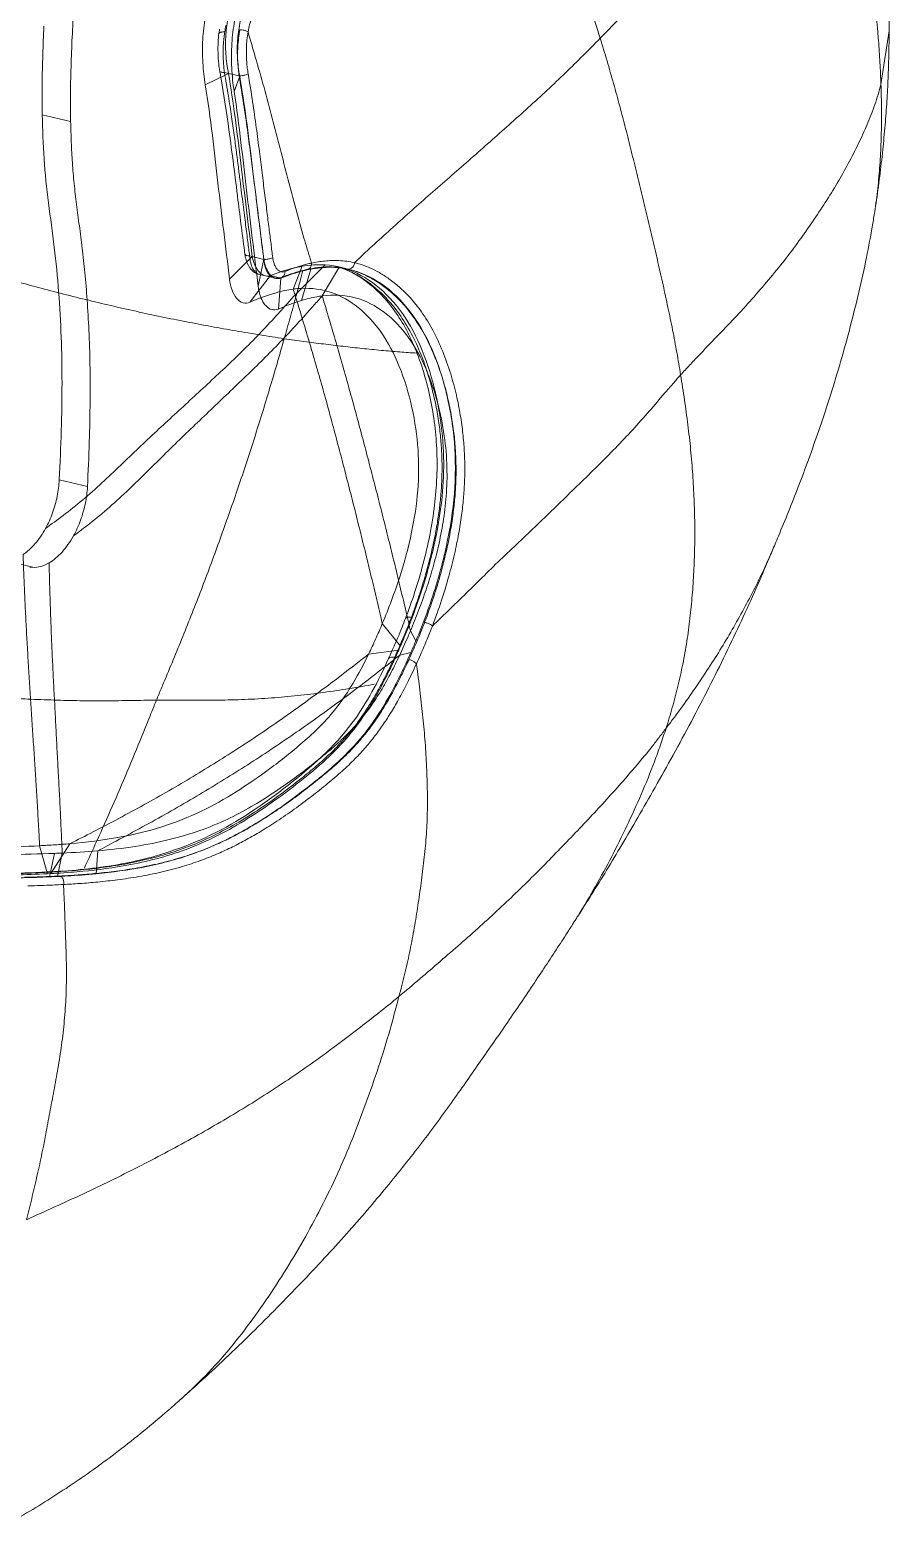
# Model space of a CAD drawing. Header units: inches. Extents: x 143011 to 144494, y -46023 to -44974.
# Drawn here: x 144091.65 to 144118.45, y -45946.01 to -45899.42 of the extents above; entities that cross this region are included whole.
import ezdxf

# ---------------------------------------------------------------- set-up
doc = ezdxf.new("R2010")
doc.units = ezdxf.units.IN
doc.header["$LTSCALE"] = 2
doc.header["$MEASUREMENT"] = 0
doc.layers.add('PRODUCT', color=1, linetype='CONTINUOUS', lineweight=15)

msp = doc.modelspace()

# ---------------------------------------------------------------- linework, layer by layer
at = {"layer": 'PRODUCT', "linetype": 'ByBlock'}
for p, q in [((144097.544, -45899.534), (144097.544, -45899.534)), ((144118.446, -45899.448), (144118.192, -45901.126)), ((144118.446, -45899.447), (144118.446, -45899.448)), ((144097.12, -45901.129), (144097.843, -45900.775)), ((144097.572, -45900.709), (144097.572, -45900.709)), ((144097.718, -45900.745), (144098.174, -45900.854)), ((144098.019, -45901.343), (144098.193, -45900.858)), ((144098.174, -45900.854), (144098.193, -45900.858)), ((144092.036, -45902.065), (144092.919, -45902.276)), ((144117.985, -45905.178), (144117.984, -45905.184)), ((144097.877, -45907.196), (144098.584, -45906.486)), ((144098.354, -45906.417), (144098.354, -45906.417)), ((144098.502, -45906.467), (144098.947, -45906.573)), ((144098.768, -45907.408), (144098.942, -45906.572)), ((144098.507, -45907.91), (144099.151, -45907.079)), ((144098.805, -45907.044), (144099.266, -45907.153)), ((144099.151, -45907.079), (144099.476, -45907.156)), ((144099.859, -45907.501), (144100.142, -45906.79)), ((144100.115, -45907.478), (144100.862, -45906.748)), ((144100.125, -45907.854), (144100.415, -45906.877)), ((144100.307, -45906.884), (144100.306, -45906.884)), ((144100.766, -45907.714), (144101.285, -45906.834)), ((144101.305, -45906.814), (144101.559, -45906.875)), ((144101.571, -45906.877), (144101.559, -45906.875)), ((144101.571, -45906.877), (144101.632, -45906.892)), ((144099.266, -45907.153), (144099.322, -45907.167)), ((144099.399, -45908.123), (144099.476, -45907.156)), ((144093.444, -45913.656), (144092.565, -45913.446)), ((144114.893, -45915.448), (144114.892, -45915.451)), ((144091.742, -45916.175), (144090.856, -45915.964)), ((144103.364, -45917.768), (144103.364, -45917.768)), ((144102.641, -45917.93), (144103.206, -45918.633)), ((144103.518, -45918.157), (144103.686, -45918.47)), ((144102.214, -45918.882), (144103.152, -45918.757)), ((144102.836, -45919.019), (144102.836, -45919.019)), ((144103.183, -45918.913), (144103.529, -45918.834)), ((144092.896, -45924.792), (144092.3, -45925.724)), ((144091.953, -45924.856), (144092.198, -45925.729)), ((144092.417, -45925.094), (144092.262, -45925.825)), ((144092.657, -45925.084), (144092.514, -45925.814)), ((144093.765, -45925.013), (144093.714, -45925.729)), ((144092.3, -45925.724), (144092.198, -45925.729)), ((144092.2, -45925.674), (144092.2, -45925.674)), ((144092.257, -45925.681), (144092.2, -45925.674)), ((144108.548, -45927.349), (144108.547, -45927.352)), ((144096.308, -45942.155), (144096.301, -45942.161))]:
    msp.add_line(p, q, dxfattribs=at)
for points, start_tangent, end_tangent in [([(144117.172, -45887.112), (144117.251, -45887.503), (144117.415, -45888.359), (144117.566, -45889.21), (144117.71, -45890.07), (144117.841, -45890.916), (144117.96, -45891.754), (144118.064, -45892.58), (144118.153, -45893.382), (144118.227, -45894.152), (144118.287, -45894.897), (144118.333, -45895.606), (144118.37, -45896.283), (144118.4, -45896.945), (144118.423, -45897.585), (144118.44, -45898.205), (144118.448, -45898.817), (144118.447, -45899.381), (144118.446, -45899.448)], (0.197117, -0.98038), (-0.005403, -0.999985)), ([(144092.978, -45899.419), (144093.035, -45898.404), (144093.1, -45897.392), (144093.174, -45896.399), (144093.266, -45895.44), (144093.375, -45894.526), (144093.497, -45893.664), (144093.636, -45892.853), (144093.807, -45892.104), (144094.029, -45891.418), (144094.305, -45890.797), (144094.625, -45890.245), (144094.974, -45889.767), (144095.349, -45889.37)], (0.049726, 0.998763), (0.738952, 0.673758)), ([(144116.645, -45890.586), (144116.335, -45891.225), (144115.979, -45891.861), (144115.593, -45892.488), (144115.178, -45893.111), (144114.733, -45893.732), (144114.261, -45894.347), (144113.769, -45894.956), (144113.261, -45895.562), (144112.739, -45896.162), (144112.204, -45896.756), (144111.659, -45897.341), (144111.112, -45897.921), (144110.565, -45898.502), (144110.007, -45899.09), (144109.437, -45899.681)], (-0.404083, -0.914722), (-0.697907, -0.716188)), ([(144116.645, -45890.586), (144116.808, -45891.303), (144116.963, -45892.016), (144117.114, -45892.723), (144117.26, -45893.432), (144117.399, -45894.142), (144117.528, -45894.853), (144117.644, -45895.561), (144117.747, -45896.266), (144117.838, -45896.966), (144117.919, -45897.662), (144117.993, -45898.357), (144118.06, -45899.052), (144118.095, -45899.476)], (0.229931, -0.973207), (0.078821, -0.996889)), ([(144109.437, -45899.681), (144109.123, -45898.694), (144108.793, -45897.706), (144108.447, -45896.719), (144108.09, -45895.737), (144107.727, -45894.759), (144107.399, -45893.882)], (-0.297574, 0.954699), (-0.351012, 0.936371)), ([(144097.12, -45901.129), (144097.044, -45900.447), (144097.041, -45899.718), (144097.117, -45899.021), (144097.245, -45898.427)], (-0.15907, 0.987267), (0.270606, 0.96269)), ([(144098.183, -45898.53), (144098.034, -45899.138), (144097.948, -45899.843), (144097.945, -45900.599), (144098.019, -45901.343)], (-0.299466, -0.954107), (0.152712, -0.988271)), ([(144098.453, -45899.485), (144098.502, -45899.254), (144098.573, -45899.02), (144098.672, -45898.791), (144098.805, -45898.584), (144098.975, -45898.426)], (0.171013, 0.985269), (0.83484, 0.550492)), ([(144097.838, -45899.011), (144097.76, -45899.565), (144097.761, -45900.17), (144097.843, -45900.775)], (-0.217183, -0.976131), (0.199977, -0.979801)), ([(144098.193, -45900.858), (144098.124, -45900.278), (144098.13, -45899.692), (144098.212, -45899.151)], (-0.181745, 0.983346), (0.224297, 0.974521)), ([(144092.036, -45902.065), (144092.031, -45901.114), (144092.051, -45900.192), (144092.084, -45899.308)], (-0.027073, 0.999633), (0.044114, 0.999027)), ([(144092.919, -45902.276), (144092.915, -45901.285), (144092.939, -45900.329), (144092.978, -45899.419)], (-0.028291, 0.9996), (0.049728, 0.998763)), ([(144097.52, -45899.796), (144097.544, -45899.534)], (0.055963, 0.998433), (0.124655, 0.9922)), ([(144097.544, -45899.534), (144097.564, -45899.4)], (0.125031, 0.992153), (0.162386, 0.986727)), ([(144097.726, -45899.479), (144097.598, -45899.494), (144097.544, -45899.533), (144097.544, -45899.534)], (-0.999963, -0.00862), (-0.019678, -0.999806)), ([(144097.679, -45899.969), (144097.695, -45899.731), (144097.715, -45899.556)], (0.038694, 0.999251), (0.136161, 0.990687)), ([(144097.715, -45899.556), (144097.726, -45899.479)], (0.136161, 0.990687), (0.155407, 0.98785)), ([(144097.726, -45899.479), (144097.763, -45899.283)], (0.155415, 0.987849), (0.207108, 0.978318)), ([(144098.174, -45900.854), (144098.15, -45900.66), (144098.133, -45900.446), (144098.126, -45900.209), (144098.133, -45899.952), (144098.158, -45899.682), (144098.2, -45899.413)], (-0.148741, 0.988876), (0.190942, 0.981601)), ([(144098.453, -45899.485), (144098.388, -45899.449), (144098.297, -45899.423), (144098.2, -45899.413)], (-0.765949, 0.642901), (-0.999976, 0.006971)), ([(144098.456, -45900.79), (144098.43, -45900.614), (144098.411, -45900.42), (144098.401, -45900.205), (144098.403, -45899.972), (144098.42, -45899.729), (144098.453, -45899.485)], (-0.166221, 0.986088), (0.17102, 0.985268)), ([(144100.403, -45906.593), (144100.197, -45905.911), (144099.94, -45904.989), (144099.694, -45904.058), (144099.453, -45903.121), (144099.208, -45902.175), (144098.951, -45901.217), (144098.68, -45900.269), (144098.453, -45899.485)], (-0.301925, 0.953332), (-0.274685, 0.961534)), ([(144118.095, -45899.476), (144118.116, -45899.746), (144118.161, -45900.439), (144118.192, -45901.126)], (0.078821, -0.996889), (0.033148, -0.99945)), ([(144118.446, -45899.447), (144118.446, -45899.597), (144118.438, -45900.238), (144118.417, -45900.924)], (-0.005112, -0.999987), (-0.041784, -0.999127)), ([(144097.54, -45900.48), (144097.52, -45899.796)], (-0.111711, 0.993741), (0.055963, 0.998433)), ([(144097.676, -45900.189), (144097.679, -45899.969)], (-0.011279, 0.999936), (0.038694, 0.999251)), ([(144109.437, -45899.681), (144108.903, -45900.217), (144108.352, -45900.758), (144107.781, -45901.301), (144107.192, -45901.841), (144106.596, -45902.376), (144106, -45902.907), (144105.404, -45903.434), (144104.809, -45903.953), (144104.221, -45904.467), (144103.639, -45904.982), (144103.055, -45905.504), (144102.474, -45906.03), (144101.895, -45906.564), (144101.775, -45906.68)], (-0.702122, -0.712057), (-0.717453, -0.696607)), ([(144109.437, -45899.681), (144109.65, -45900.388), (144109.853, -45901.093), (144110.046, -45901.796), (144110.23, -45902.497), (144110.406, -45903.195), (144110.578, -45903.891), (144110.747, -45904.584), (144110.914, -45905.278), (144111.078, -45905.974), (144111.239, -45906.671), (144111.397, -45907.369), (144111.549, -45908.07), (144111.694, -45908.773), (144111.827, -45909.477), (144111.945, -45910.177)], (0.294281, -0.955719), (0.155685, -0.987807)), ([(144097.572, -45900.709), (144097.54, -45900.48)], (-0.169742, 0.985488), (-0.111711, 0.993741)), ([(144097.698, -45900.576), (144097.683, -45900.391), (144097.676, -45900.189)], (-0.10045, 0.994942), (-0.011279, 0.999936)), ([(144097.718, -45900.745), (144097.698, -45900.576)], (-0.141467, 0.989943), (-0.10045, 0.994942)), ([(144097.581, -45900.766), (144097.571, -45900.709)], (-0.166311, 0.986073), (-0.167032, 0.985951)), ([(144097.718, -45900.745), (144097.612, -45900.736), (144097.572, -45900.709)], (-0.99987, -0.016094), (-0.240062, 0.970758)), ([(144097.611, -45900.941), (144097.581, -45900.766)], (-0.16406, 0.98645), (-0.166311, 0.986073)), ([(144098.354, -45906.417), (144098.139, -45904.724), (144097.856, -45902.534), (144097.611, -45900.941)], (-0.127331, 0.99186), (-0.16406, 0.98645)), ([(144098.445, -45906.024), (144098.413, -45905.771), (144098.378, -45905.495), (144098.34, -45905.194), (144098.298, -45904.866), (144098.253, -45904.509), (144098.204, -45904.119), (144098.15, -45903.693), (144098.09, -45903.223), (144098.021, -45902.704), (144097.94, -45902.127), (144097.841, -45901.479), (144097.718, -45900.745)], (-0.126564, 0.991958), (-0.170118, 0.985424)), ([(144097.843, -45900.775), (144098.048, -45902.139), (144098.227, -45903.576), (144098.584, -45906.486)], (0.164001, -0.98646), (0.122148, -0.992512)), ([(144098.456, -45900.79), (144098.381, -45900.821), (144098.278, -45900.844), (144098.174, -45900.854)], (-0.849819, -0.527075), (-0.99992, -0.012644)), ([(144098.892, -45906.142), (144098.831, -45905.663), (144098.764, -45905.134), (144098.692, -45904.555), (144098.614, -45903.931), (144098.528, -45903.26), (144098.431, -45902.524), (144098.315, -45901.722), (144098.174, -45900.854)], (-0.126002, 0.99203), (-0.167587, 0.985857)), ([(144098.942, -45906.572), (144098.581, -45903.65), (144098.396, -45902.196), (144098.193, -45900.858)], (-0.123543, 0.992339), (-0.163653, 0.986518)), ([(144099.223, -45906.522), (144099.169, -45906.091), (144099.108, -45905.612), (144099.042, -45905.082), (144098.969, -45904.503), (144098.892, -45903.88), (144098.807, -45903.207), (144098.71, -45902.469), (144098.596, -45901.663), (144098.456, -45900.79)], (-0.12538, 0.992109), (-0.166247, 0.986084)), ([(144118.417, -45900.924), (144118.379, -45901.637), (144118.323, -45902.383), (144118.25, -45903.164), (144118.156, -45903.984), (144118.041, -45904.822), (144117.985, -45905.178)], (-0.041784, -0.999127), (-0.160038, -0.987111)), ([(144097.877, -45907.196), (144097.514, -45904.193), (144097.34, -45902.701), (144097.12, -45901.129)], (-0.119559, 0.992827), (-0.15907, 0.987267)), ([(144098.019, -45901.343), (144098.231, -45902.927), (144098.406, -45904.416), (144098.768, -45907.408)], (0.152712, -0.988271), (0.119641, -0.992817)), ([(144111.945, -45910.177), (144112.225, -45909.874), (144112.505, -45909.578), (144113.067, -45908.992), (144113.626, -45908.409), (144114.169, -45907.813), (144114.687, -45907.211), (144115.18, -45906.607), (144115.636, -45906.001), (144116.058, -45905.4), (144116.457, -45904.799), (144116.831, -45904.194), (144117.175, -45903.587), (144117.487, -45902.977), (144117.765, -45902.365), (144118.003, -45901.747), (144118.103, -45901.437), (144118.192, -45901.126)], (0.670613, 0.741807), (0.258358, 0.966049)), ([(144118.192, -45901.126), (144118.204, -45901.5), (144118.211, -45901.877), (144118.204, -45902.624), (144118.176, -45903.36), (144118.122, -45904.092), (144118.039, -45904.821), (144117.985, -45905.178)], (0.036054, -0.99935), (-0.159818, -0.987147)), ([(144092.565, -45913.446), (144092.628, -45911.91), (144092.65, -45910.431), (144092.625, -45908.995), (144092.545, -45907.587), (144092.409, -45906.197), (144092.229, -45904.816), (144092.092, -45903.44), (144092.036, -45902.065)], (0.049644, 0.998767), (-0.027073, 0.999633)), ([(144093.444, -45913.656), (144093.501, -45912.267), (144093.526, -45910.995), (144093.522, -45909.837), (144093.489, -45908.785), (144093.434, -45907.837), (144093.363, -45906.989), (144093.281, -45906.225), (144093.191, -45905.523), (144093.103, -45904.861), (144093.028, -45904.211), (144092.973, -45903.564), (144092.941, -45902.919), (144092.919, -45902.276)], (0.048435, 0.998826), (-0.028291, 0.9996)), ([(144117.984, -45905.184), (144117.91, -45905.622), (144117.715, -45906.647), (144117.473, -45907.728), (144117.198, -45908.818), (144116.896, -45909.898), (144116.579, -45910.933), (144116.255, -45911.911), (144115.93, -45912.825), (144115.614, -45913.667), (144115.309, -45914.441), (144114.997, -45915.2), (144114.893, -45915.448)], (-0.160116, -0.987098), (-0.388026, -0.921648)), ([(144098.475, -45906.255), (144098.445, -45906.024)], (-0.126715, 0.991939), (-0.126564, 0.991958)), ([(144098.918, -45906.346), (144098.892, -45906.142)], (-0.126128, 0.992014), (-0.126002, 0.99203)), ([(144099.581, -45909.047), (144098.831, -45908.93), (144098.073, -45908.804), (144097.305, -45908.667), (144096.529, -45908.52), (144095.746, -45908.363), (144094.96, -45908.194), (144094.173, -45908.015), (144093.386, -45907.827), (144092.597, -45907.63), (144091.808, -45907.422), (144091.017, -45907.202), (144090.224, -45906.973), (144089.426, -45906.733), (144088.625, -45906.48), (144087.821, -45906.215)], (-0.988843, 0.148963), (-0.94848, 0.316837)), ([(144098.368, -45906.502), (144098.354, -45906.417)], (-0.199467, 0.979905), (-0.124947, 0.992163)), ([(144098.502, -45906.467), (144098.392, -45906.449), (144098.355, -45906.417)], (-0.999171, 0.040705), (-0.290012, 0.957023)), ([(144098.429, -45906.697), (144098.368, -45906.502)], (-0.403435, 0.915008), (-0.199467, 0.979905)), ([(144098.502, -45906.467), (144098.475, -45906.255)], (-0.126895, 0.991916), (-0.126715, 0.991939)), ([(144098.805, -45907.044), (144098.705, -45906.992), (144098.605, -45906.866), (144098.536, -45906.683), (144098.502, -45906.467)], (-0.970997, 0.239092), (-0.068366, 0.99766)), ([(144098.584, -45906.486), (144098.636, -45906.677), (144098.722, -45906.861), (144098.846, -45907.01), (144098.998, -45907.09), (144099.151, -45907.079)], (0.1937, -0.981061), (0.936994, 0.349344)), ([(144098.947, -45906.573), (144098.918, -45906.346)], (-0.126311, 0.991991), (-0.126128, 0.992014)), ([(144099.476, -45907.156), (144099.356, -45907.173), (144099.226, -45907.124), (144099.1, -45906.997), (144099.001, -45906.801), (144098.942, -45906.572)], (-0.933583, -0.35836), (-0.160213, 0.987082)), ([(144099.223, -45906.522), (144099.148, -45906.55), (144099.047, -45906.569), (144098.947, -45906.573)], (-0.874783, -0.484515), (-0.99914, 0.041454)), ([(144098.971, -45906.735), (144098.947, -45906.573)], (-0.214571, 0.976708), (-0.087734, 0.996144)), ([(144099.246, -45906.645), (144099.223, -45906.522)], (-0.251544, 0.967846), (-0.125309, 0.992118)), ([(144099.283, -45906.754), (144099.246, -45906.645)], (-0.395388, 0.918514), (-0.251544, 0.967846)), ([(144100.434, -45906.69), (144100.403, -45906.593)], (-0.305978, 0.952039), (-0.301925, 0.953332)), ([(144100.841, -45906.625), (144100.434, -45906.69)], (-0.995047, -0.099402), (-0.977277, -0.211966)), ([(144101.288, -45906.612), (144100.841, -45906.625)], (-0.998826, 0.048441), (-0.995047, -0.099402)), ([(144101.775, -45906.68), (144101.288, -45906.612)], (-0.973853, 0.227177), (-0.998826, 0.048441)), ([(144098.719, -45907.013), (144098.6, -45906.937), (144098.429, -45906.697)], (-0.907645, 0.419739), (-0.403435, 0.915008)), ([(144098.805, -45907.044), (144098.719, -45907.013)], (-0.972166, 0.234294), (-0.907645, 0.419739)), ([(144099.014, -45906.879), (144098.971, -45906.735)], (-0.361645, 0.932316), (-0.214571, 0.976708)), ([(144099.229, -45907.141), (144099.146, -45907.087), (144099.073, -45906.998), (144099.014, -45906.879)], (-0.922347, 0.386362), (-0.361645, 0.932316)), ([(144099.151, -45907.079), (144099.619, -45906.915), (144100.142, -45906.79)], (0.930555, 0.366153), (0.985776, 0.168067)), ([(144099.391, -45906.912), (144099.332, -45906.844), (144099.283, -45906.754)], (-0.751238, 0.660031), (-0.395388, 0.918514)), ([(144099.597, -45906.954), (144099.526, -45906.968), (144099.457, -45906.954), (144099.391, -45906.912)], (-0.928359, -0.371685), (-0.751238, 0.660031)), ([(144100.415, -45906.877), (144099.927, -45906.999), (144099.476, -45907.156)], (-0.98338, -0.181558), (-0.930353, -0.366664)), ([(144099.597, -45906.954), (144099.578, -45907.062), (144099.508, -45907.132), (144099.501, -45907.136)], (0.087051, -0.996204), (-0.932182, -0.361991)), ([(144099.644, -45907.081), (144099.501, -45907.136)], (-0.93769, -0.347473), (-0.929331, -0.369248)), ([(144099.785, -45906.881), (144099.687, -45906.918), (144099.597, -45906.954)], (-0.939086, -0.343683), (-0.928314, -0.371797)), ([(144099.739, -45907.046), (144099.644, -45907.081)], (-0.943363, -0.331763), (-0.93769, -0.347473)), ([(144100.166, -45906.917), (144099.739, -45907.046)], (-0.969611, -0.244653), (-0.943363, -0.331763)), ([(144100.009, -45906.805), (144099.892, -45906.843), (144099.785, -45906.881)], (-0.952491, -0.304568), (-0.939086, -0.343683)), ([(144100.137, -45906.765), (144100.009, -45906.805)], (-0.960232, -0.279202), (-0.952491, -0.304568)), ([(144100.081, -45907.239), (144100.125, -45907.074), (144100.165, -45906.919)], (0.25623, 0.966616), (0.251614, 0.967828)), ([(144100.278, -45906.727), (144100.137, -45906.765)], (-0.968565, -0.248762), (-0.960232, -0.279202)), ([(144100.142, -45906.79), (144100.491, -45906.749), (144100.862, -45906.748)], (0.985776, 0.168067), (0.998002, -0.063179)), ([(144100.307, -45906.884), (144100.166, -45906.917)], (-0.977733, -0.209854), (-0.969611, -0.244653)), ([(144100.434, -45906.69), (144100.278, -45906.727)], (-0.977247, -0.212105), (-0.968565, -0.248762)), ([(144100.62, -45906.831), (144100.306, -45906.884)], (-0.992736, -0.120317), (-0.977723, -0.209901)), ([(144100.434, -45906.69), (144100.41, -45906.801), (144100.338, -45906.873), (144100.307, -45906.883)], (0.043249, -0.999064), (-0.979024, -0.203743)), ([(144101.285, -45906.834), (144101.11, -45906.822), (144100.936, -45906.821), (144100.761, -45906.83), (144100.588, -45906.849), (144100.415, -45906.877)], (-0.995035, 0.099526), (-0.98338, -0.181558)), ([(144101.116, -45906.812), (144100.62, -45906.831)], (-0.998643, 0.05207), (-0.992736, -0.120317)), ([(144100.862, -45906.748), (144101.846, -45907.008), (144102.766, -45907.668), (144103.518, -45908.654), (144104.064, -45909.898), (144104.407, -45911.262), (144104.549, -45912.589), (144104.52, -45913.814), (144104.372, -45914.911), (144104.165, -45915.867), (144103.932, -45916.699), (144103.688, -45917.426), (144103.444, -45918.067), (144103.206, -45918.633)], (0.997999, -0.063228), (-0.399703, -0.916645)), ([(144101.56, -45906.875), (144101.116, -45906.812)], (-0.973808, 0.227372), (-0.998643, 0.05207)), ([(144103.686, -45918.47), (144104.32, -45916.733), (144104.728, -45915.07), (144104.912, -45913.485), (144104.846, -45911.876), (144104.53, -45910.333), (144103.995, -45908.974), (144103.274, -45907.922), (144102.367, -45907.186), (144101.285, -45906.834)], (0.388973, 0.921249), (-0.995035, 0.099526)), ([(144101.538, -45906.913), (144101.325, -45906.83)], (-0.91515, 0.403114), (-0.94652, 0.322646)), ([(144101.539, -45906.909), (144101.357, -45906.84)], (-0.921075, 0.389386), (-0.945441, 0.325795)), ([(144101.631, -45906.956), (144101.538, -45906.913)], (-0.89988, 0.436137), (-0.91515, 0.403114)), ([(144101.742, -45907.004), (144101.555, -45906.916)], (-0.890431, 0.455118), (-0.918804, 0.394715)), ([(144101.775, -45906.68), (144101.737, -45906.79), (144101.656, -45906.863), (144101.559, -45906.875)], (-0.089186, -0.996015), (-0.972601, 0.23248)), ([(144103.961, -45917.89), (144104.243, -45917.097), (144104.464, -45916.368), (144104.634, -45915.694), (144104.76, -45915.073), (144104.847, -45914.513), (144104.903, -45914.006), (144104.933, -45913.533), (144104.94, -45913.071), (144104.924, -45912.588), (144104.88, -45912.059), (144104.8, -45911.492), (144104.679, -45910.889), (144104.503, -45910.243), (144104.26, -45909.566), (144103.952, -45908.917), (144103.604, -45908.361), (144103.257, -45907.933), (144102.924, -45907.607), (144102.61, -45907.36), (144102.317, -45907.175), (144102.044, -45907.038), (144101.792, -45906.94), (144101.571, -45906.877)], (0.35866, 0.933468), (-0.972701, 0.232062)), ([(144102.127, -45907.257), (144101.631, -45906.956)], (-0.806823, 0.590793), (-0.89988, 0.436137)), ([(144103.734, -45917.22), (144103.92, -45916.645), (144104.095, -45916.022), (144104.242, -45915.398), (144104.347, -45914.842), (144104.42, -45914.351), (144104.467, -45913.906), (144104.494, -45913.488), (144104.503, -45913.07), (144104.493, -45912.625), (144104.459, -45912.136), (144104.395, -45911.608), (144104.295, -45911.05), (144104.153, -45910.461), (144103.96, -45909.844), (144103.702, -45909.207), (144103.358, -45908.564), (144102.951, -45907.996), (144102.548, -45907.572), (144102.156, -45907.255), (144101.742, -45907.004)], (0.325522, 0.945535), (-0.890431, 0.455118)), ([(144104.201, -45918.006), (144104.489, -45917.199), (144104.715, -45916.455), (144104.89, -45915.764), (144105.021, -45915.127), (144105.112, -45914.551), (144105.172, -45914.026), (144105.204, -45913.536), (144105.213, -45913.058), (144105.198, -45912.558), (144105.154, -45912.012), (144105.074, -45911.428), (144104.951, -45910.809), (144104.773, -45910.145), (144104.526, -45909.45), (144104.214, -45908.782), (144103.859, -45908.208), (144103.505, -45907.767), (144103.166, -45907.432), (144102.846, -45907.178), (144102.548, -45906.988), (144102.27, -45906.847), (144102.012, -45906.747), (144101.775, -45906.68)], (0.359225, 0.933251), (-0.97376, 0.227577)), ([(144098.507, -45907.91), (144098.298, -45907.925), (144098.1, -45907.791), (144097.955, -45907.53), (144097.877, -45907.196)], (-0.917594, -0.397519), (-0.119559, 0.992827)), ([(144099.859, -45907.501), (144099.593, -45907.548), (144099.242, -45907.637), (144098.507, -45907.91)], (-0.99118, -0.132519), (-0.917594, -0.397519)), ([(144098.768, -45907.408), (144098.849, -45907.753), (144098.919, -45907.9), (144099.003, -45908.017), (144099.201, -45908.142), (144099.399, -45908.123)], (0.119641, -0.992817), (0.91828, 0.395931)), ([(144099.265, -45907.153), (144099.229, -45907.141)], (-0.971675, 0.23632), (-0.922347, 0.386362)), ([(144099.299, -45907.16), (144099.265, -45907.153)], (-0.989244, 0.146277), (-0.971506, 0.237016)), ([(144099.5, -45907.136), (144099.496, -45907.137), (144099.299, -45907.16)], (-0.929879, -0.367866), (-0.989244, 0.146277)), ([(144099.581, -45909.047), (144099.767, -45908.392), (144099.948, -45907.734), (144100.067, -45907.292)], (0.274698, 0.96153), (0.256962, 0.966421)), ([(144100.115, -45907.478), (144100.045, -45907.482), (144099.859, -45907.501)], (-0.99878, -0.049387), (-0.99118, -0.132519)), ([(144099.859, -45907.501), (144099.918, -45907.686)], (0.307256, -0.951627), (0.307256, -0.951627)), ([(144100.115, -45907.478), (144099.918, -45907.686)], (-0.68717, -0.726496), (-0.68717, -0.726496)), ([(144100.067, -45907.292), (144100.081, -45907.239)], (0.256962, 0.966421), (0.25623, 0.966616)), ([(144102.641, -45917.93), (144103.182, -45916.473), (144103.554, -45915.079), (144103.746, -45913.777), (144103.754, -45912.512), (144103.565, -45911.2), (144103.161, -45909.892), (144102.594, -45908.838), (144101.891, -45908.079), (144101.058, -45907.608), (144100.115, -45907.478)], (0.387088, 0.922043), (-0.99878, -0.049382)), ([(144103.389, -45917.702), (144103.876, -45916.206), (144104.255, -45914.352), (144104.342, -45912.584), (144104.134, -45910.897), (144103.655, -45909.33), (144102.971, -45908.105), (144102.127, -45907.257)], (0.352245, 0.935908), (-0.806823, 0.590793)), ([(144092.138, -45914.961), (144092.683, -45914.56), (144093.295, -45914.073), (144093.891, -45913.546), (144094.472, -45912.997), (144095.042, -45912.454), (144095.603, -45911.926), (144096.159, -45911.413), (144096.71, -45910.905), (144097.258, -45910.398), (144097.802, -45909.889), (144098.341, -45909.368), (144098.873, -45908.827), (144099.398, -45908.261), (144099.658, -45907.972), (144099.918, -45907.686)], (0.81315, 0.582054), (0.682482, 0.730902)), ([(144100.768, -45907.713), (144100.506, -45908.004), (144100.246, -45908.299), (144099.722, -45908.873), (144099.192, -45909.424), (144098.655, -45909.957), (144098.112, -45910.48), (144097.566, -45911.003), (144097.015, -45911.528), (144096.458, -45912.059), (144095.893, -45912.61), (144095.319, -45913.176), (144094.733, -45913.748), (144094.132, -45914.299), (144093.514, -45914.81), (144093.005, -45915.198)], (-0.67769, -0.735347), (-0.80286, -0.596168)), ([(144099.399, -45908.123), (144099.591, -45908.043), (144100.125, -45907.854)], (0.91828, 0.395931), (0.9579, 0.2871)), ([(144102.641, -45917.93), (144102.594, -45917.722), (144102.426, -45917.008), (144102.255, -45916.292), (144102.08, -45915.576), (144101.903, -45914.86), (144101.723, -45914.144), (144101.539, -45913.427), (144101.353, -45912.71), (144101.163, -45911.993), (144100.969, -45911.276), (144100.77, -45910.558), (144100.565, -45909.84), (144100.355, -45909.121), (144100.139, -45908.402), (144099.918, -45907.686)], (-0.22063, 0.975358), (-0.300702, 0.953718)), ([(144100.125, -45907.854), (144100.599, -45907.739), (144100.766, -45907.714)], (0.9579, 0.2871), (0.991699, 0.128577)), ([(144100.763, -45907.713), (144101.793, -45907.771), (144102.704, -45908.229), (144103.449, -45908.997), (144103.998, -45909.98), (144104.361, -45911.031), (144104.573, -45912.075), (144104.656, -45913.062), (144104.633, -45913.961), (144104.535, -45914.772), (144104.39, -45915.511), (144104.213, -45916.203), (144104.005, -45916.872), (144103.772, -45917.524), (144103.518, -45918.157)], (0.991677, 0.128752), (-0.388409, -0.921487)), ([(144103.518, -45918.157), (144103.446, -45917.836), (144103.276, -45917.114), (144103.104, -45916.395), (144102.927, -45915.676), (144102.749, -45914.957), (144102.567, -45914.238), (144102.383, -45913.517), (144102.196, -45912.796), (144102.006, -45912.073), (144101.812, -45911.348), (144101.612, -45910.622), (144101.408, -45909.894), (144101.198, -45909.166), (144100.984, -45908.44), (144100.763, -45907.713)], (-0.217064, 0.976157), (-0.296904, 0.954907)), ([(144099.581, -45909.047), (144099.357, -45909.828), (144099.127, -45910.605), (144098.891, -45911.379), (144098.65, -45912.149), (144098.402, -45912.916), (144098.146, -45913.678), (144097.885, -45914.436), (144097.617, -45915.189), (144097.345, -45915.939), (144097.067, -45916.683), (144096.781, -45917.422), (144096.489, -45918.153), (144096.192, -45918.88), (144095.894, -45919.601), (144095.743, -45919.959), (144095.596, -45920.316)], (-0.27229, -0.962215), (-0.376157, -0.926556)), ([(144099.581, -45909.047), (144100.196, -45909.133), (144100.806, -45909.212), (144101.412, -45909.285), (144102.013, -45909.351), (144102.605, -45909.41), (144103.187, -45909.459), (144103.705, -45909.497)], (0.989707, -0.143106), (0.997765, -0.066821)), ([(144104.201, -45918.006), (144104.76, -45917.466), (144105.331, -45916.911), (144105.895, -45916.357), (144106.458, -45915.808), (144107.041, -45915.256), (144107.627, -45914.698), (144108.207, -45914.136), (144108.782, -45913.578), (144109.352, -45913.021), (144109.911, -45912.456), (144110.45, -45911.885), (144110.962, -45911.311), (144111.454, -45910.74), (144111.699, -45910.456), (144111.945, -45910.177)], (0.719453, 0.694541), (0.67059, 0.741828)), ([(144111.49, -45921.195), (144111.685, -45920.545), (144111.857, -45919.882), (144112.013, -45919.191), (144112.139, -45918.485), (144112.235, -45917.769), (144112.307, -45917.045), (144112.356, -45916.31), (144112.383, -45915.565), (144112.386, -45914.811), (144112.365, -45914.051), (144112.323, -45913.283), (144112.258, -45912.51), (144112.171, -45911.733), (144112.065, -45910.953), (144111.945, -45910.177)], (0.307145, 0.951663), (-0.157782, 0.987474)), ([(144092.138, -45914.961), (144092.355, -45914.478), (144092.5, -45913.96), (144092.565, -45913.446)], (0.479614, 0.87748), (0.049644, 0.998767)), ([(144093.005, -45915.198), (144093.229, -45914.708), (144093.378, -45914.179), (144093.444, -45913.656)], (0.48627, 0.873808), (0.048435, 0.998826)), ([(144091.436, -45915.78), (144091.624, -45915.632), (144091.806, -45915.445), (144091.979, -45915.221), (144092.138, -45914.961)], (0.830268, 0.557365), (0.479598, 0.877488)), ([(144092.247, -45916.037), (144092.452, -45915.892), (144092.65, -45915.7), (144092.837, -45915.467), (144093.005, -45915.198)], (0.862454, 0.506135), (0.486256, 0.873817)), ([(144114.892, -45915.451), (144114.706, -45915.89), (144114.301, -45916.827), (144113.842, -45917.841), (144113.347, -45918.881), (144112.826, -45919.925), (144112.28, -45920.978), (144111.712, -45922.028), (144111.146, -45923.041), (144110.609, -45923.976), (144110.109, -45924.829), (144109.634, -45925.622), (144109.166, -45926.379), (144108.731, -45927.065), (144108.548, -45927.349)], (-0.387985, -0.921666), (-0.540614, -0.841271)), ([(144114.892, -45915.451), (144114.612, -45916.086), (144114.298, -45916.738), (144113.96, -45917.39), (144113.601, -45918.036), (144113.222, -45918.679), (144112.819, -45919.316), (144112.396, -45919.946), (144111.953, -45920.575), (144111.723, -45920.885), (144111.49, -45921.195)], (-0.38815, -0.921596), (-0.602901, -0.797816)), ([(144091.953, -45924.856), (144091.939, -45924.588), (144091.901, -45923.927), (144091.861, -45923.266), (144091.82, -45922.606), (144091.777, -45921.946), (144091.734, -45921.288), (144091.691, -45920.631), (144091.649, -45919.976), (144091.609, -45919.323), (144091.57, -45918.673), (144091.534, -45918.025), (144091.502, -45917.379), (144091.473, -45916.735), (144091.448, -45916.094), (144091.436, -45915.78)], (-0.052073, 0.998643), (-0.039393, 0.999224)), ([(144091.648, -45916.168), (144091.695, -45916.172), (144091.742, -45916.175)], (0.99677, -0.080304), (0.997283, -0.073669)), ([(144091.742, -45916.175), (144091.987, -45916.149), (144092.247, -45916.037)], (0.997283, -0.073669), (0.86245, 0.506142)), ([(144092.247, -45916.037), (144092.256, -45916.39), (144092.274, -45917.032), (144092.296, -45917.673), (144092.32, -45918.317), (144092.348, -45918.963), (144092.379, -45919.612), (144092.413, -45920.264), (144092.447, -45920.919), (144092.481, -45921.577), (144092.516, -45922.237), (144092.552, -45922.9), (144092.569, -45923.232), (144092.586, -45923.564), (144092.602, -45923.897), (144092.618, -45924.23), (144092.649, -45924.898), (144092.657, -45925.084)], (0.027804, -0.999613), (0.041329, -0.999146)), ([(144103.546, -45917.739), (144103.734, -45917.22)], (0.355623, 0.934629), (0.325522, 0.945535)), ([(144103.256, -45918.045), (144103.364, -45917.768)], (0.371722, 0.928344), (0.356599, 0.934258)), ([(144103.309, -45918.331), (144103.433, -45918.027), (144103.513, -45917.826)], (0.38743, 0.921899), (0.360417, 0.932791)), ([(144103.364, -45917.768), (144103.389, -45917.702)], (0.355838, 0.934548), (0.352245, 0.935908)), ([(144103.546, -45917.739), (144103.419, -45917.734), (144103.364, -45917.768)], (-0.983565, 0.180553), (-0.427344, -0.904089)), ([(144103.513, -45917.826), (144103.546, -45917.739)], (0.360417, 0.932791), (0.355623, 0.93463)), ([(144102.214, -45918.882), (144102.431, -45918.413), (144102.641, -45917.93)], (0.435232, 0.900318), (0.387087, 0.922043)), ([(144102.972, -45918.718), (144103.256, -45918.045)], (0.404764, 0.914421), (0.371722, 0.928344)), ([(144103.518, -45918.157), (144103.442, -45918.336), (144103.183, -45918.913)], (-0.388409, -0.921487), (-0.424684, -0.905341)), ([(144103.47, -45919.052), (144103.594, -45918.777), (144103.702, -45918.526), (144103.799, -45918.297), (144103.884, -45918.085), (144103.923, -45917.986)], (0.416339, 0.909209), (0.363958, 0.931415)), ([(144103.704, -45919.185), (144103.828, -45918.907), (144103.939, -45918.652), (144104.036, -45918.419), (144104.123, -45918.204), (144104.201, -45918.006)], (0.41541, 0.909634), (0.359167, 0.933273)), ([(144103.923, -45917.986), (144103.961, -45917.89)], (0.363958, 0.931415), (0.358659, 0.933469)), ([(144104.201, -45918.006), (144104.14, -45917.958), (144104.053, -45917.916), (144103.961, -45917.89)], (-0.673981, 0.738749), (-0.983373, 0.181598)), ([(144103.152, -45918.757), (144102.965, -45919.171), (144102.662, -45919.783), (144102.237, -45920.532), (144101.674, -45921.327), (144100.979, -45922.076), (144100.176, -45922.769), (144099.293, -45923.439), (144098.352, -45924.065), (144097.377, -45924.602), (144096.395, -45925.015), (144094.559, -45925.486), (144093.114, -45925.668), (144092.3, -45925.724)], (-0.404659, -0.914468), (-0.998536, -0.05409)), ([(144102.931, -45918.808), (144102.972, -45918.718)], (0.408794, 0.912627), (0.404764, 0.914421)), ([(144103.02, -45918.987), (144103.172, -45918.65)], (0.41835, 0.908286), (0.402983, 0.915207)), ([(144103.206, -45918.633), (144103.19, -45918.67), (144103.152, -45918.757)], (-0.399702, -0.916645), (-0.404659, -0.914468)), ([(144103.172, -45918.65), (144103.309, -45918.331)], (0.402983, 0.915207), (0.38743, 0.921899)), ([(144103.529, -45918.834), (144103.572, -45918.736), (144103.686, -45918.47)], (0.404777, 0.914415), (0.388973, 0.921249)), ([(144095.596, -45920.316), (144095.205, -45920.321), (144094.81, -45920.328), (144094.013, -45920.336), (144093.209, -45920.333), (144092.401, -45920.314), (144091.588, -45920.282), (144090.772, -45920.236), (144089.954, -45920.178), (144089.132, -45920.106), (144088.305, -45920.016), (144087.475, -45919.911), (144086.644, -45919.792), (144085.81, -45919.663), (144084.975, -45919.522), (144084.138, -45919.368), (144083.72, -45919.285), (144083.303, -45919.196)], (-0.999992, -0.00402), (-0.975783, 0.218741)), ([(144092.568, -45925.652), (144094.634, -45925.399), (144097.293, -45924.519), (144099.694, -45922.976), (144101.693, -45921.035), (144102.837, -45919.019)], (0.997809, 0.066154), (0.415452, 0.909615)), ([(144092.698, -45926.064), (144093.201, -45926.033), (144093.763, -45925.987), (144094.386, -45925.917), (144095.049, -45925.818), (144095.735, -45925.679), (144096.395, -45925.506), (144096.97, -45925.318), (144097.465, -45925.123), (144097.914, -45924.918), (144098.348, -45924.694), (144098.797, -45924.439), (144099.285, -45924.134), (144099.824, -45923.767), (144100.365, -45923.366), (144100.864, -45922.973), (144101.335, -45922.575), (144101.741, -45922.193), (144102.085, -45921.828), (144102.378, -45921.475), (144102.639, -45921.118), (144102.889, -45920.736), (144103.144, -45920.301), (144103.418, -45919.783), (144103.704, -45919.185)], (0.998603, 0.052844), (0.415336, 0.909668)), ([(144092.896, -45924.792), (144094.444, -45924.589), (144095.792, -45924.256), (144096.989, -45923.781), (144098.081, -45923.173), (144099.125, -45922.457), (144100.166, -45921.627), (144100.695, -45921.135), (144101.222, -45920.536), (144101.73, -45919.784), (144102.214, -45918.882)], (0.996211, 0.086964), (0.435232, 0.900318)), ([(144092.896, -45924.792), (144093.621, -45924.424), (144094.426, -45924.003), (144095.215, -45923.574), (144095.987, -45923.139), (144096.739, -45922.695), (144097.474, -45922.245), (144098.191, -45921.789), (144098.889, -45921.326), (144099.569, -45920.858), (144100.231, -45920.385), (144100.879, -45919.907), (144101.513, -45919.426), (144102.137, -45918.942), (144102.214, -45918.882)], (0.893651, 0.448763), (0.785978, 0.618255)), ([(144093.714, -45925.729), (144095.196, -45925.519), (144096.702, -45925.118), (144098.176, -45924.461), (144099.565, -45923.59), (144100.216, -45923.108), (144100.836, -45922.613), (144101.955, -45921.518), (144102.436, -45920.882), (144102.855, -45920.2), (144103.529, -45918.834)], (0.995286, 0.096983), (0.404777, 0.914415)), ([(144103.183, -45918.913), (144102.918, -45919.449), (144102.632, -45919.963), (144102.327, -45920.442), (144102.003, -45920.874), (144101.655, -45921.266), (144101.274, -45921.637), (144100.848, -45922.008), (144100.368, -45922.394), (144099.83, -45922.8), (144099.228, -45923.218), (144098.555, -45923.635), (144097.8, -45924.033), (144096.948, -45924.383), (144095.997, -45924.665), (144094.936, -45924.876), (144093.765, -45925.013)], (-0.424684, -0.905342), (-0.996289, -0.086075)), ([(144103.183, -45918.913), (144102.986, -45919.068), (144102.357, -45919.558), (144101.716, -45920.048), (144101.06, -45920.535), (144100.388, -45921.018), (144099.697, -45921.498), (144098.988, -45921.975), (144098.259, -45922.445), (144097.512, -45922.909), (144096.747, -45923.371), (144095.96, -45923.826), (144095.158, -45924.271), (144094.342, -45924.71), (144093.765, -45925.013)], (-0.782995, -0.622028), (-0.888661, -0.458564)), ([(144102.836, -45919.019), (144102.931, -45918.808)], (0.418799, 0.908079), (0.408794, 0.912627)), ([(144103.02, -45918.987), (144102.893, -45918.982), (144102.836, -45919.019)], (-0.978662, 0.205478), (-0.49504, -0.86887)), ([(144102.84, -45919.367), (144102.974, -45919.085)], (0.438917, 0.898528), (0.423168, 0.906051)), ([(144102.974, -45919.085), (144103.02, -45918.987)], (0.423168, 0.906051), (0.41839, 0.908268)), ([(144103.159, -45929.556), (144103.335, -45928.871), (144103.489, -45928.191), (144103.622, -45927.501), (144103.737, -45926.806), (144103.839, -45926.106), (144103.929, -45925.397), (144104.001, -45924.674), (144104.042, -45923.931), (144104.046, -45923.17), (144104.022, -45922.4), (144103.976, -45921.629), (144103.944, -45921.246), (144103.908, -45920.863), (144103.824, -45920.096), (144103.724, -45919.325), (144103.704, -45919.185)], (0.259653, 0.965702), (-0.144122, 0.98956)), ([(144103.367, -45919.273), (144103.47, -45919.052)], (0.427364, 0.90408), (0.416323, 0.909217)), ([(144103.704, -45919.185), (144103.646, -45919.13), (144103.561, -45919.082), (144103.47, -45919.052)], (-0.587904, 0.808931), (-0.978947, 0.204115)), ([(144092.257, -45925.681), (144092.978, -45925.632), (144093.692, -45925.561), (144094.422, -45925.458), (144095.172, -45925.31), (144095.894, -45925.121), (144096.567, -45924.893), (144097.238, -45924.606), (144097.909, -45924.261), (144098.575, -45923.865), (144099.205, -45923.441), (144099.745, -45923.043), (144100.228, -45922.665), (144100.696, -45922.273), (144101.125, -45921.873), (144101.488, -45921.487), (144101.79, -45921.118), (144102.046, -45920.762), (144102.269, -45920.416), (144102.47, -45920.074), (144102.658, -45919.728), (144102.84, -45919.367)], (0.99853, 0.05421), (0.438917, 0.898528)), ([(144092.586, -45925.8), (144093.087, -45925.77), (144093.646, -45925.725), (144094.265, -45925.658), (144094.924, -45925.56), (144095.603, -45925.425), (144096.257, -45925.255), (144096.825, -45925.071), (144097.314, -45924.88), (144097.758, -45924.678), (144098.187, -45924.458), (144098.632, -45924.206), (144099.116, -45923.906), (144099.649, -45923.543), (144100.187, -45923.146), (144100.683, -45922.756), (144101.149, -45922.363), (144101.548, -45921.989), (144101.885, -45921.633), (144102.171, -45921.291), (144102.426, -45920.944), (144102.67, -45920.572), (144102.92, -45920.148), (144103.188, -45919.64), (144103.367, -45919.273)], (0.998718, 0.050625), (0.427364, 0.90408)), ([(144102.387, -45919.823), (144102.199, -45919.857), (144101.407, -45919.988), (144100.608, -45920.102), (144099.799, -45920.195), (144098.978, -45920.262), (144098.146, -45920.303), (144097.307, -45920.319), (144096.457, -45920.321), (144096.028, -45920.317), (144095.596, -45920.316)], (-0.983304, -0.181971), (-0.999992, -0.003961)), ([(144093.349, -45925.546), (144093.736, -45924.706), (144094.216, -45923.633), (144094.684, -45922.544), (144095.143, -45921.437), (144095.369, -45920.878), (144095.596, -45920.316)], (0.423061, 0.906101), (0.376108, 0.926576)), ([(144111.49, -45921.195), (144111.274, -45921.48), (144111.05, -45921.768), (144110.579, -45922.342), (144110.088, -45922.908), (144109.581, -45923.474), (144109.059, -45924.037), (144108.526, -45924.595), (144107.989, -45925.151), (144107.44, -45925.71), (144106.872, -45926.269), (144106.289, -45926.82), (144105.693, -45927.367), (144105.08, -45927.912), (144104.454, -45928.454), (144103.812, -45929.006), (144103.159, -45929.556)], (-0.602706, -0.797963), (-0.7692, -0.639008)), ([(144111.49, -45921.195), (144111.316, -45921.713), (144111.128, -45922.235), (144110.715, -45923.255), (144110.269, -45924.233), (144109.796, -45925.19), (144109.287, -45926.126), (144108.745, -45927.038), (144108.548, -45927.349)], (-0.309285, -0.95097), (-0.54058, -0.841292)), ([(144081.134, -45922.795), (144082.569, -45923.73), (144084.331, -45924.413), (144086.554, -45924.779), (144089.211, -45924.908), (144091.953, -45924.856)], (0.795563, -0.60587), (0.998675, 0.051467)), ([(144092.417, -45925.094), (144089.481, -45925.113), (144087.012, -45924.945), (144085.041, -45924.579), (144083.418, -45923.916), (144082.021, -45923.006)], (-0.999242, -0.038917), (-0.795395, 0.606092)), ([(144092.198, -45925.729), (144090.167, -45925.785), (144088.587, -45925.764), (144086.859, -45925.661), (144085.164, -45925.438), (144083.646, -45925.031), (144082.361, -45924.421), (144081.304, -45923.72)], (-0.998692, -0.051121), (-0.80313, 0.595804)), ([(144081.635, -45923.799), (144083.514, -45924.922), (144084.648, -45925.324), (144085.947, -45925.593), (144087.401, -45925.757), (144088.973, -45925.845), (144092.262, -45925.825)], (0.802965, -0.596027), (0.99909, 0.042659)), ([(144091.953, -45924.856), (144092.43, -45924.827), (144092.896, -45924.792)], (0.998675, 0.051452), (0.996211, 0.086964)), ([(144092.657, -45925.084), (144092.417, -45925.094)], (-0.99894, -0.046031), (-0.999189, -0.040268)), ([(144093.765, -45925.013), (144092.657, -45925.084)], (-0.996286, -0.08611), (-0.99894, -0.046031)), ([(144091.142, -45925.716), (144091.832, -45925.692)], (0.999609, 0.027965), (0.99903, 0.044034)), ([(144091.333, -45925.72), (144091.815, -45925.702)], (0.999531, 0.030638), (0.99913, 0.041707)), ([(144091.815, -45925.702), (144092.2, -45925.684)], (0.99913, 0.041707), (0.998625, 0.052416)), ([(144091.832, -45925.692), (144092.2, -45925.674)], (0.99903, 0.044034), (0.998503, 0.054696)), ([(144092.2, -45925.674), (144092.256, -45925.671)], (0.998549, 0.053859), (0.998457, 0.055537)), ([(144092.2, -45925.684), (144092.257, -45925.681)], (0.998625, 0.052416), (0.99853, 0.054206)), ([(144092.256, -45925.671), (144092.568, -45925.652)], (0.998457, 0.055537), (0.997809, 0.066154)), ([(144092.514, -45925.814), (144092.812, -45925.798), (144093.714, -45925.729)], (0.998783, 0.049327), (0.995286, 0.096983)), ([(144091.478, -45925.84), (144091.878, -45925.829)], (0.999704, 0.024313), (0.999456, 0.032976)), ([(144092.698, -45926.064), (144092.711, -45926.359), (144092.741, -45927.148), (144092.768, -45927.93), (144092.781, -45928.323), (144092.789, -45928.723), (144092.787, -45929.127), (144092.775, -45929.531), (144092.722, -45930.316), (144092.637, -45931.068), (144092.524, -45931.797), (144092.396, -45932.499), (144092.27, -45933.172), (144092.145, -45933.847), (144092.008, -45934.53), (144091.859, -45935.205), (144091.704, -45935.864), (144091.541, -45936.516)], (0.043559, -0.999051), (-0.250131, -0.968212)), ([(144091.588, -45926.108), (144091.989, -45926.095), (144092.356, -45926.08), (144092.698, -45926.064)], (0.999625, 0.027381), (0.9986, 0.052889)), ([(144091.878, -45925.829), (144092.245, -45925.815)], (0.999456, 0.032976), (0.999143, 0.04139)), ([(144092.245, -45925.815), (144092.586, -45925.8)], (0.999143, 0.04139), (0.998718, 0.050613)), ([(144092.262, -45925.825), (144092.514, -45925.814)], (0.99909, 0.042659), (0.998783, 0.049327)), ([(144092.698, -45926.064), (144092.699, -45925.952), (144092.658, -45925.854), (144092.586, -45925.8)], (0.21245, 0.977172), (-0.953279, 0.302092)), ([(144108.547, -45927.352), (144108.448, -45927.506), (144108.109, -45928.03), (144107.733, -45928.604), (144107.334, -45929.203), (144106.917, -45929.82), (144106.492, -45930.44), (144106.069, -45931.052), (144105.655, -45931.647), (144105.234, -45932.248), (144104.788, -45932.877), (144104.309, -45933.536), (144103.8, -45934.211), (144103.265, -45934.893), (144102.7, -45935.587), (144102.094, -45936.306), (144101.441, -45937.05), (144100.744, -45937.813), (144100.021, -45938.576), (144099.266, -45939.352), (144098.471, -45940.143), (144097.646, -45940.934), (144096.804, -45941.711), (144096.308, -45942.155)], (-0.540592, -0.841285), (-0.749027, -0.66254)), ([(144103.159, -45929.556), (144102.527, -45930.066), (144101.874, -45930.575), (144101.2, -45931.086), (144100.506, -45931.589), (144099.791, -45932.087), (144099.052, -45932.576), (144098.289, -45933.054), (144097.501, -45933.523), (144096.691, -45933.986), (144095.86, -45934.437), (144095.017, -45934.874), (144094.164, -45935.301), (144093.295, -45935.716), (144092.419, -45936.118), (144091.541, -45936.516)], (-0.773086, -0.634301), (-0.908936, -0.416936)), ([(144103.159, -45929.556), (144103.005, -45930.136), (144102.84, -45930.727), (144102.475, -45931.891), (144102.079, -45933.021), (144101.651, -45934.133), (144101.178, -45935.221), (144100.659, -45936.276), (144100.097, -45937.3), (144099.495, -45938.293), (144098.854, -45939.255), (144098.166, -45940.182), (144097.419, -45941.063), (144096.607, -45941.883), (144096.308, -45942.155)], (-0.253668, -0.967291), (-0.748909, -0.662673)), ([(144096.301, -45942.161), (144095.869, -45942.538), (144095.097, -45943.185), (144094.313, -45943.8), (144093.539, -45944.368), (144092.775, -45944.89), (144092.016, -45945.374), (144091.265, -45945.824), (144090.951, -45946.006)], (-0.749141, -0.66241), (-0.867799, -0.496916))]:
    msp.add_spline(points, degree=3, dxfattribs=dict(at, start_tangent=start_tangent, end_tangent=end_tangent))

doc.saveas('drawing.dxf')
